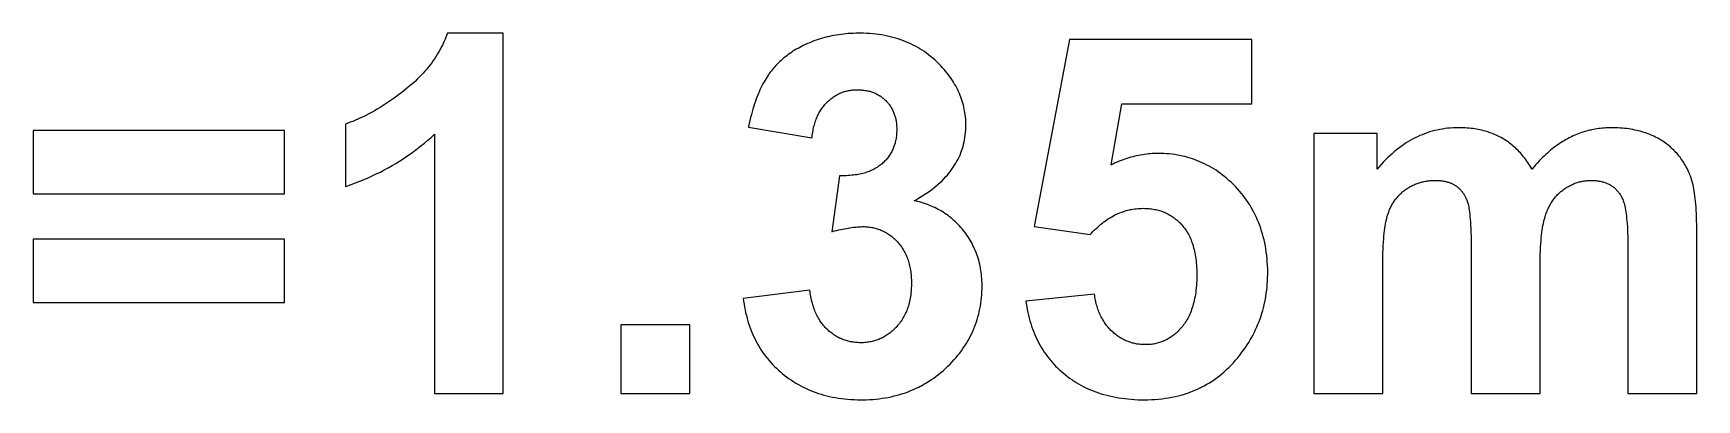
# Model space of a CAD drawing. Header units: millimetres. Extents: x 0 to 841, y 0 to 594.
# Drawn here: x 111 to 129.51, y 347.76 to 351.85 of the extents above; entities that cross this region are included whole.
import ezdxf

# ---------------------------------------------------------------- set-up
doc = ezdxf.new("R2010")
doc.units = ezdxf.units.MM
doc.header["$LTSCALE"] = 46.255
doc.layers.add('5_CURVES', color=7, linetype='CONTINUOUS')

msp = doc.modelspace()

# ---------------------------------------------------------------- linework, layer by layer
at = {"layer": '5_CURVES', "color": 7, "linetype": 'CONTINUOUS'}
for p, q in [((116.226, 351.846), (115.604, 351.846)), ((116.226, 347.83), (116.226, 351.846)), ((122.529, 351.776), (122.136, 349.694)), ((124.556, 351.776), (122.529, 351.776)), ((124.556, 351.058), (124.556, 351.776)), ((122.99, 350.379), (123.11, 351.058)), ((123.11, 351.058), (124.556, 351.058)), ((114.469, 350.834), (114.469, 350.138)), ((110.995, 350.761), (110.995, 350.057)), ((113.792, 350.761), (110.995, 350.761)), ((113.792, 350.057), (113.792, 350.761)), ((115.459, 350.72), (115.459, 347.83)), ((118.954, 350.801), (119.661, 350.681)), ((125.246, 350.728), (125.246, 347.83)), ((125.953, 350.728), (125.246, 350.728)), ((125.953, 350.332), (125.953, 350.728)), ((119.966, 350.258), (119.882, 349.634)), ((110.995, 350.057), (113.792, 350.057)), ((129.508, 347.83), (129.508, 349.716)), ((110.995, 349.552), (110.995, 348.845)), ((113.792, 349.552), (110.995, 349.552)), ((113.792, 348.845), (113.792, 349.552)), ((122.136, 349.694), (122.758, 349.604)), ((126.998, 349.475), (126.998, 347.83)), ((128.741, 349.501), (128.741, 347.83)), ((119.639, 348.982), (118.897, 348.891)), ((110.995, 348.845), (113.792, 348.845)), ((122.807, 348.938), (122.043, 348.859)), ((117.535, 348.597), (117.535, 347.83)), ((118.302, 348.597), (117.535, 348.597)), ((118.302, 347.83), (118.302, 348.597)), ((115.459, 347.83), (116.226, 347.83)), ((117.535, 347.83), (118.302, 347.83)), ((125.246, 347.83), (126.013, 347.83)), ((126.998, 347.83), (127.765, 347.83)), ((128.741, 347.83), (129.508, 347.83))]:
    msp.add_line(p, q, dxfattribs=at)
for points in [[(115.604, 351.846), (115.594, 351.82), (115.583, 351.793), (115.578, 351.78), (115.572, 351.767), (115.561, 351.741), (115.548, 351.715), (115.536, 351.69), (115.522, 351.665), (115.508, 351.64), (115.494, 351.615), (115.478, 351.59), (115.463, 351.566), (115.446, 351.542), (115.429, 351.518), (115.411, 351.494), (115.393, 351.471), (115.374, 351.447), (115.354, 351.424), (115.333, 351.401), (115.312, 351.378), (115.29, 351.355), (115.267, 351.333), (115.244, 351.31), (115.22, 351.288), (115.195, 351.266), (115.169, 351.244), (115.142, 351.223), (115.121, 351.205)], [(120.187, 351.846), (120.178, 351.846), (120.15, 351.846), (120.121, 351.845), (120.094, 351.844), (120.066, 351.842), (120.039, 351.84), (120.012, 351.837), (119.985, 351.834), (119.959, 351.83), (119.932, 351.826), (119.906, 351.821), (119.881, 351.816), (119.855, 351.811), (119.843, 351.808), (119.83, 351.805), (119.805, 351.798), (119.78, 351.791), (119.756, 351.784), (119.731, 351.776), (119.707, 351.768), (119.683, 351.76), (119.66, 351.751), (119.636, 351.741), (119.613, 351.731), (119.59, 351.721)], [(121.093, 351.486), (121.071, 351.508), (121.05, 351.529), (121.028, 351.549), (121.005, 351.569), (120.982, 351.588), (120.959, 351.606), (120.936, 351.624), (120.912, 351.641), (120.888, 351.657), (120.863, 351.673), (120.85, 351.68), (120.838, 351.688), (120.812, 351.702), (120.786, 351.715), (120.76, 351.728), (120.733, 351.74), (120.706, 351.752), (120.679, 351.763), (120.65, 351.773), (120.622, 351.783), (120.593, 351.792), (120.563, 351.8), (120.533, 351.808), (120.502, 351.815), (120.471, 351.821), (120.439, 351.827), (120.407, 351.832), (120.373, 351.836), (120.34, 351.84), (120.305, 351.842), (120.27, 351.844), (120.235, 351.846), (120.198, 351.846), (120.187, 351.846)], [(119.59, 351.721), (119.586, 351.719), (119.565, 351.709), (119.545, 351.699), (119.525, 351.689), (119.506, 351.678), (119.487, 351.667), (119.468, 351.656), (119.45, 351.645), (119.432, 351.633), (119.415, 351.621), (119.398, 351.609), (119.381, 351.596), (119.365, 351.584), (119.349, 351.571), (119.333, 351.557), (119.318, 351.544), (119.303, 351.53), (119.289, 351.516), (119.275, 351.502), (119.261, 351.488), (119.248, 351.473), (119.235, 351.458), (119.222, 351.443), (119.21, 351.428), (119.198, 351.412), (119.186, 351.396), (119.181, 351.388), (119.175, 351.38)], [(119.175, 351.38), (119.163, 351.362), (119.151, 351.343), (119.139, 351.323), (119.128, 351.303), (119.116, 351.282), (119.105, 351.26), (119.094, 351.238), (119.083, 351.215), (119.073, 351.191), (119.062, 351.167), (119.052, 351.141), (119.042, 351.115), (119.032, 351.088), (119.023, 351.06), (119.013, 351.032), (119.004, 351.002), (118.995, 350.972), (118.987, 350.94), (118.978, 350.908), (118.97, 350.875), (118.963, 350.841), (118.955, 350.806), (118.954, 350.801)], [(121.374, 350.821), (121.374, 350.844), (121.373, 350.867), (121.372, 350.89), (121.37, 350.913), (121.367, 350.935), (121.364, 350.958), (121.36, 350.98), (121.356, 351.002), (121.351, 351.024), (121.346, 351.046), (121.34, 351.068), (121.334, 351.09), (121.327, 351.111), (121.319, 351.133), (121.311, 351.154), (121.302, 351.175), (121.293, 351.196), (121.283, 351.217), (121.272, 351.238), (121.261, 351.259), (121.249, 351.28), (121.237, 351.3), (121.224, 351.321), (121.21, 351.341), (121.196, 351.362), (121.181, 351.382), (121.165, 351.402), (121.149, 351.422), (121.132, 351.442), (121.115, 351.462), (121.097, 351.482), (121.093, 351.486)], [(115.121, 351.205), (115.097, 351.187), (115.061, 351.16), (115.026, 351.134), (114.991, 351.109), (114.957, 351.085), (114.923, 351.063), (114.889, 351.041), (114.856, 351.02), (114.824, 351), (114.792, 350.982), (114.76, 350.964), (114.729, 350.947), (114.698, 350.931), (114.668, 350.916), (114.638, 350.902), (114.609, 350.889), (114.58, 350.876), (114.552, 350.864), (114.523, 350.854), (114.496, 350.843), (114.469, 350.834)], [(119.831, 351.079), (119.836, 351.085), (119.845, 351.093), (119.855, 351.101), (119.864, 351.109), (119.873, 351.117), (119.883, 351.124), (119.892, 351.131), (119.902, 351.138), (119.911, 351.144), (119.921, 351.15), (119.931, 351.156), (119.941, 351.161), (119.951, 351.167), (119.961, 351.172), (119.972, 351.177), (119.982, 351.181), (119.993, 351.185), (120.003, 351.189), (120.014, 351.193), (120.025, 351.196), (120.036, 351.199), (120.047, 351.202), (120.058, 351.205), (120.069, 351.207), (120.081, 351.209), (120.093, 351.211), (120.104, 351.213), (120.116, 351.214), (120.128, 351.215), (120.141, 351.216), (120.153, 351.216), (120.166, 351.216)], [(120.166, 351.216), (120.175, 351.216), (120.188, 351.216), (120.2, 351.215), (120.213, 351.214), (120.225, 351.213), (120.237, 351.212), (120.248, 351.21), (120.26, 351.208), (120.271, 351.206), (120.282, 351.204), (120.293, 351.201), (120.304, 351.199), (120.314, 351.196), (120.325, 351.192), (120.335, 351.189), (120.345, 351.185), (120.354, 351.181), (120.364, 351.177), (120.374, 351.173), (120.383, 351.168), (120.392, 351.163), (120.401, 351.158), (120.41, 351.153), (120.414, 351.15), (120.419, 351.147), (120.427, 351.142), (120.436, 351.136), (120.444, 351.129), (120.452, 351.123), (120.46, 351.116), (120.468, 351.109), (120.476, 351.102), (120.484, 351.095)], [(119.661, 350.681), (119.662, 350.688), (119.664, 350.707), (119.667, 350.725), (119.67, 350.743), (119.673, 350.761), (119.676, 350.778), (119.68, 350.794), (119.684, 350.81), (119.688, 350.826), (119.693, 350.841), (119.697, 350.856), (119.702, 350.871), (119.707, 350.885), (119.713, 350.899), (119.718, 350.912), (119.724, 350.926), (119.73, 350.938), (119.737, 350.951), (119.743, 350.963), (119.75, 350.975), (119.757, 350.987), (119.764, 350.998), (119.772, 351.009), (119.78, 351.02), (119.788, 351.03), (119.796, 351.041), (119.804, 351.051), (119.813, 351.06), (119.822, 351.07), (119.831, 351.079)], [(120.484, 351.095), (120.491, 351.087), (120.498, 351.079), (120.505, 351.071), (120.512, 351.063), (120.518, 351.055), (120.524, 351.047), (120.53, 351.038), (120.536, 351.03), (120.542, 351.021), (120.544, 351.017), (120.547, 351.012), (120.552, 351.003), (120.557, 350.994), (120.562, 350.985), (120.566, 350.975), (120.57, 350.965), (120.574, 350.956), (120.578, 350.946), (120.581, 350.935), (120.584, 350.925), (120.587, 350.914), (120.59, 350.904), (120.593, 350.893), (120.595, 350.881), (120.597, 350.87), (120.599, 350.858), (120.601, 350.846), (120.602, 350.834), (120.603, 350.822), (120.604, 350.81), (120.605, 350.797), (120.605, 350.784), (120.605, 350.774)], [(114.469, 350.138), (114.483, 350.143), (114.533, 350.16), (114.581, 350.178), (114.629, 350.197), (114.676, 350.216), (114.722, 350.236), (114.768, 350.256), (114.813, 350.278), (114.858, 350.3), (114.902, 350.323), (114.945, 350.346), (114.988, 350.371), (115.03, 350.396), (115.072, 350.421), (115.113, 350.448), (115.154, 350.475), (115.194, 350.503), (115.213, 350.517), (115.233, 350.532), (115.272, 350.561), (115.31, 350.591), (115.348, 350.622), (115.386, 350.654), (115.423, 350.686), (115.459, 350.72)], [(120.605, 350.774), (120.605, 350.772), (120.605, 350.757), (120.604, 350.742), (120.603, 350.728), (120.602, 350.714), (120.601, 350.7), (120.599, 350.686), (120.597, 350.673), (120.594, 350.66), (120.592, 350.647), (120.589, 350.634), (120.586, 350.621), (120.582, 350.609), (120.578, 350.597), (120.574, 350.585), (120.57, 350.573), (120.565, 350.562), (120.56, 350.551), (120.555, 350.539), (120.549, 350.528), (120.543, 350.518), (120.537, 350.507), (120.534, 350.502), (120.531, 350.497), (120.524, 350.486), (120.517, 350.476), (120.51, 350.466), (120.503, 350.456), (120.495, 350.447), (120.487, 350.437), (120.478, 350.428), (120.469, 350.419), (120.46, 350.41), (120.451, 350.401), (120.441, 350.392)], [(120.799, 349.98), (120.813, 349.988), (120.846, 350.007), (120.877, 350.026), (120.908, 350.045), (120.937, 350.064), (120.964, 350.083), (120.991, 350.103), (121.017, 350.122), (121.041, 350.142), (121.065, 350.163), (121.088, 350.183), (121.109, 350.203), (121.13, 350.224), (121.149, 350.245), (121.168, 350.266), (121.186, 350.288), (121.203, 350.309), (121.219, 350.331), (121.234, 350.353), (121.249, 350.375), (121.262, 350.397), (121.275, 350.42), (121.287, 350.443), (121.298, 350.466), (121.309, 350.489), (121.318, 350.513), (121.327, 350.537), (121.335, 350.561), (121.343, 350.585), (121.349, 350.61), (121.355, 350.635), (121.36, 350.66), (121.364, 350.686), (121.368, 350.712), (121.371, 350.739), (121.373, 350.766), (121.374, 350.793), (121.374, 350.821)], [(126.856, 350.793), (126.825, 350.793), (126.795, 350.792), (126.765, 350.79), (126.735, 350.787), (126.706, 350.783), (126.677, 350.779), (126.648, 350.774), (126.619, 350.768), (126.591, 350.761), (126.563, 350.754), (126.535, 350.746), (126.507, 350.737), (126.48, 350.727), (126.453, 350.716), (126.426, 350.705), (126.399, 350.693), (126.373, 350.68), (126.346, 350.666), (126.32, 350.652), (126.294, 350.636), (126.268, 350.62), (126.243, 350.603), (126.217, 350.585), (126.192, 350.566), (126.167, 350.546), (126.142, 350.526), (126.117, 350.504), (126.092, 350.482), (126.068, 350.458), (126.044, 350.434), (126.019, 350.408), (125.995, 350.382), (125.971, 350.354), (125.953, 350.332)], [(127.339, 350.679), (127.323, 350.687), (127.307, 350.696), (127.291, 350.703), (127.275, 350.711), (127.258, 350.718), (127.241, 350.725), (127.224, 350.732), (127.206, 350.738), (127.189, 350.744), (127.171, 350.75), (127.152, 350.755), (127.134, 350.76), (127.115, 350.765), (127.096, 350.769), (127.077, 350.773), (127.057, 350.777), (127.037, 350.78), (127.016, 350.783), (126.996, 350.786), (126.975, 350.788), (126.953, 350.79), (126.932, 350.791), (126.91, 350.792), (126.887, 350.793), (126.864, 350.793), (126.856, 350.793)], [(127.675, 350.332), (127.673, 350.335), (127.662, 350.353), (127.651, 350.371), (127.64, 350.389), (127.629, 350.406), (127.617, 350.422), (127.606, 350.438), (127.594, 350.454), (127.582, 350.469), (127.57, 350.484), (127.558, 350.499), (127.545, 350.513), (127.533, 350.526), (127.52, 350.54), (127.507, 350.552), (127.494, 350.565), (127.481, 350.577), (127.467, 350.589), (127.454, 350.6), (127.44, 350.611), (127.426, 350.622), (127.412, 350.632), (127.398, 350.642), (127.383, 350.652), (127.369, 350.661), (127.354, 350.67), (127.339, 350.679)], [(128.087, 350.679), (128.068, 350.669), (128.049, 350.658), (128.031, 350.647), (128.012, 350.636), (127.993, 350.624), (127.975, 350.612), (127.956, 350.599), (127.938, 350.586), (127.919, 350.572), (127.901, 350.557), (127.882, 350.542), (127.864, 350.527), (127.846, 350.511), (127.828, 350.495), (127.809, 350.478), (127.791, 350.46), (127.773, 350.442), (127.755, 350.423), (127.737, 350.404), (127.719, 350.385), (127.702, 350.364), (127.684, 350.344), (127.675, 350.332)], [(128.559, 350.793), (128.538, 350.793), (128.517, 350.793), (128.497, 350.792), (128.477, 350.79), (128.457, 350.788), (128.437, 350.786), (128.417, 350.784), (128.397, 350.781), (128.378, 350.778), (128.359, 350.774), (128.339, 350.77), (128.33, 350.768), (128.32, 350.766), (128.301, 350.761), (128.282, 350.756), (128.264, 350.751), (128.245, 350.745), (128.226, 350.739), (128.208, 350.732), (128.189, 350.725), (128.171, 350.718), (128.152, 350.71), (128.134, 350.702), (128.116, 350.693), (128.097, 350.684), (128.087, 350.679)], [(129.099, 350.662), (129.082, 350.672), (129.066, 350.681), (129.049, 350.69), (129.031, 350.698), (129.013, 350.706), (128.995, 350.714), (128.977, 350.722), (128.958, 350.729), (128.94, 350.735), (128.92, 350.742), (128.9, 350.748), (128.88, 350.754), (128.86, 350.759), (128.839, 350.764), (128.818, 350.768), (128.797, 350.773), (128.775, 350.776), (128.752, 350.78), (128.729, 350.783), (128.706, 350.786), (128.682, 350.788), (128.658, 350.79), (128.634, 350.791), (128.609, 350.792), (128.583, 350.793), (128.559, 350.793)], [(129.427, 350.282), (129.425, 350.288), (129.417, 350.306), (129.408, 350.323), (129.4, 350.34), (129.391, 350.357), (129.382, 350.373), (129.373, 350.389), (129.363, 350.405), (129.353, 350.42), (129.343, 350.435), (129.333, 350.45), (129.322, 350.464), (129.311, 350.478), (129.3, 350.492), (129.289, 350.505), (129.277, 350.518), (129.265, 350.531), (129.253, 350.543), (129.24, 350.556), (129.228, 350.567), (129.215, 350.579), (129.201, 350.59), (129.188, 350.601), (129.174, 350.612), (129.159, 350.623), (129.145, 350.633), (129.13, 350.643), (129.114, 350.653), (129.099, 350.662)], [(123.514, 350.507), (123.492, 350.507), (123.47, 350.506), (123.448, 350.505), (123.426, 350.503), (123.405, 350.501), (123.383, 350.499), (123.361, 350.496), (123.34, 350.493), (123.318, 350.489), (123.296, 350.485), (123.275, 350.481), (123.253, 350.476), (123.232, 350.47), (123.21, 350.465), (123.189, 350.458), (123.167, 350.451), (123.145, 350.444), (123.124, 350.437), (123.102, 350.428), (123.081, 350.42), (123.059, 350.411), (123.037, 350.401), (123.016, 350.391), (122.994, 350.381), (122.99, 350.379)], [(124.377, 350.134), (124.371, 350.141), (124.348, 350.164), (124.325, 350.186), (124.302, 350.207), (124.279, 350.228), (124.255, 350.247), (124.231, 350.266), (124.207, 350.285), (124.183, 350.302), (124.158, 350.319), (124.133, 350.335), (124.108, 350.35), (124.083, 350.364), (124.057, 350.378), (124.031, 350.391), (124.005, 350.404), (123.979, 350.415), (123.952, 350.426), (123.925, 350.436), (123.898, 350.446), (123.87, 350.455), (123.843, 350.463), (123.814, 350.471), (123.786, 350.477), (123.757, 350.483), (123.728, 350.489), (123.698, 350.494), (123.669, 350.498), (123.638, 350.501), (123.608, 350.503), (123.577, 350.505), (123.545, 350.506), (123.514, 350.507)], [(120.441, 350.392), (120.431, 350.384), (120.421, 350.375), (120.41, 350.367), (120.399, 350.36), (120.388, 350.352), (120.376, 350.345), (120.364, 350.338), (120.352, 350.331), (120.34, 350.325), (120.327, 350.319), (120.314, 350.313), (120.3, 350.307), (120.286, 350.302), (120.272, 350.297), (120.257, 350.292), (120.242, 350.288), (120.226, 350.284), (120.21, 350.28), (120.193, 350.276), (120.176, 350.273), (120.159, 350.27), (120.141, 350.267), (120.123, 350.265), (120.104, 350.263), (120.084, 350.261), (120.064, 350.26), (120.044, 350.259), (120.023, 350.258), (120.001, 350.258), (119.979, 350.258), (119.966, 350.258)], [(129.508, 349.716), (129.507, 349.758), (129.506, 349.798), (129.505, 349.837), (129.503, 349.874), (129.501, 349.909), (129.498, 349.942), (129.495, 349.974), (129.492, 350.005), (129.488, 350.033), (129.485, 350.061), (129.48, 350.087), (129.476, 350.112), (129.471, 350.135), (129.467, 350.157), (129.462, 350.178), (129.456, 350.198), (129.451, 350.217), (129.445, 350.235), (129.439, 350.252), (129.433, 350.267), (129.427, 350.282)], [(124.733, 349.173), (124.733, 349.182), (124.733, 349.221), (124.731, 349.26), (124.729, 349.298), (124.726, 349.335), (124.722, 349.371), (124.718, 349.407), (124.713, 349.443), (124.707, 349.477), (124.7, 349.511), (124.693, 349.545), (124.684, 349.578), (124.676, 349.61), (124.666, 349.642), (124.656, 349.673), (124.645, 349.704), (124.634, 349.734), (124.621, 349.764), (124.608, 349.794), (124.595, 349.822), (124.58, 349.851), (124.566, 349.879), (124.55, 349.906), (124.533, 349.933), (124.516, 349.96), (124.499, 349.986), (124.48, 350.012), (124.461, 350.037), (124.441, 350.062), (124.421, 350.087), (124.399, 350.111), (124.377, 350.134)], [(126.073, 349.836), (126.076, 349.844), (126.08, 349.856), (126.085, 349.869), (126.09, 349.881), (126.095, 349.893), (126.101, 349.904), (126.106, 349.915), (126.112, 349.926), (126.118, 349.937), (126.124, 349.948), (126.13, 349.958), (126.137, 349.968), (126.143, 349.978), (126.15, 349.988), (126.157, 349.997), (126.161, 350.002), (126.165, 350.006), (126.172, 350.016), (126.18, 350.024), (126.187, 350.033), (126.195, 350.042), (126.204, 350.05), (126.212, 350.058), (126.221, 350.066), (126.23, 350.074), (126.239, 350.082), (126.248, 350.089), (126.258, 350.097), (126.268, 350.104), (126.278, 350.111)], [(126.278, 350.111), (126.288, 350.118), (126.298, 350.124), (126.309, 350.131), (126.319, 350.137), (126.33, 350.142), (126.34, 350.148), (126.351, 350.153), (126.362, 350.158), (126.373, 350.163), (126.384, 350.167), (126.395, 350.172), (126.407, 350.176), (126.418, 350.18), (126.424, 350.181), (126.429, 350.183), (126.441, 350.186), (126.453, 350.189), (126.464, 350.192), (126.476, 350.195), (126.488, 350.197), (126.501, 350.199), (126.513, 350.201), (126.525, 350.203), (126.538, 350.204), (126.551, 350.205), (126.563, 350.206), (126.576, 350.206), (126.589, 350.207), (126.597, 350.207)], [(126.597, 350.207), (126.602, 350.207), (126.613, 350.206), (126.624, 350.206), (126.635, 350.206), (126.645, 350.205), (126.655, 350.204), (126.665, 350.203), (126.675, 350.202), (126.684, 350.2), (126.693, 350.199), (126.702, 350.197), (126.711, 350.195), (126.72, 350.193), (126.728, 350.191), (126.736, 350.188), (126.745, 350.186), (126.752, 350.183), (126.76, 350.181), (126.768, 350.178), (126.775, 350.175), (126.782, 350.172), (126.789, 350.168), (126.796, 350.165), (126.803, 350.161), (126.809, 350.158), (126.816, 350.154), (126.822, 350.15), (126.825, 350.148), (126.828, 350.146)], [(126.828, 350.146), (126.834, 350.141), (126.84, 350.137), (126.846, 350.133), (126.851, 350.128), (126.857, 350.123), (126.862, 350.118), (126.868, 350.113), (126.87, 350.111), (126.873, 350.108), (126.878, 350.102), (126.883, 350.097), (126.888, 350.091), (126.893, 350.085), (126.897, 350.079), (126.902, 350.073), (126.906, 350.067), (126.911, 350.061), (126.915, 350.054), (126.919, 350.047), (126.923, 350.04), (126.927, 350.033), (126.931, 350.026), (126.935, 350.018), (126.939, 350.01), (126.942, 350.003), (126.946, 349.994), (126.949, 349.986), (126.952, 349.978), (126.955, 349.969), (126.957, 349.964)], [(127.826, 349.82), (127.828, 349.826), (127.833, 349.84), (127.838, 349.853), (127.844, 349.867), (127.849, 349.88), (127.855, 349.892), (127.861, 349.904), (127.867, 349.916), (127.873, 349.928), (127.879, 349.94), (127.886, 349.951), (127.892, 349.962), (127.899, 349.972), (127.906, 349.983), (127.914, 349.993), (127.921, 350.003), (127.928, 350.012), (127.936, 350.022), (127.944, 350.031), (127.952, 350.04), (127.96, 350.048), (127.968, 350.057), (127.977, 350.065), (127.986, 350.073), (127.994, 350.081), (128.003, 350.088), (128.013, 350.095), (128.022, 350.102), (128.032, 350.109)], [(128.032, 350.109), (128.04, 350.115), (128.05, 350.122), (128.061, 350.128), (128.071, 350.134), (128.082, 350.14), (128.092, 350.146), (128.103, 350.151), (128.113, 350.157), (128.124, 350.162), (128.134, 350.166), (128.145, 350.171), (128.156, 350.175), (128.166, 350.179), (128.177, 350.182), (128.188, 350.186), (128.199, 350.189), (128.21, 350.192), (128.221, 350.194), (128.226, 350.195), (128.232, 350.197), (128.243, 350.199), (128.254, 350.2), (128.266, 350.202), (128.277, 350.203), (128.288, 350.205), (128.3, 350.206), (128.311, 350.206), (128.323, 350.207), (128.335, 350.207)], [(128.335, 350.207), (128.338, 350.207), (128.351, 350.206), (128.364, 350.206), (128.376, 350.205), (128.388, 350.204), (128.4, 350.203), (128.411, 350.201), (128.423, 350.199), (128.434, 350.197), (128.444, 350.195), (128.455, 350.192), (128.465, 350.19), (128.475, 350.187), (128.485, 350.183), (128.495, 350.18), (128.504, 350.176), (128.513, 350.172), (128.522, 350.168), (128.531, 350.164), (128.54, 350.159), (128.548, 350.154), (128.556, 350.149), (128.565, 350.143), (128.573, 350.138), (128.58, 350.132), (128.588, 350.126), (128.595, 350.12), (128.603, 350.113), (128.61, 350.106), (128.617, 350.099), (128.623, 350.092), (128.63, 350.084), (128.637, 350.076), (128.643, 350.068), (128.649, 350.06), (128.655, 350.051), (128.661, 350.042)], [(121.346, 349.649), (121.332, 349.667), (121.318, 349.683), (121.303, 349.7), (121.288, 349.715), (121.273, 349.731), (121.258, 349.746), (121.242, 349.76), (121.226, 349.775), (121.209, 349.788), (121.193, 349.802), (121.176, 349.814), (121.158, 349.827), (121.141, 349.839), (121.123, 349.851), (121.105, 349.862), (121.086, 349.873), (121.067, 349.883), (121.048, 349.893), (121.028, 349.903), (121.008, 349.912), (120.988, 349.921), (120.967, 349.93), (120.946, 349.938), (120.925, 349.945), (120.903, 349.952), (120.881, 349.959), (120.858, 349.966), (120.835, 349.972), (120.812, 349.977), (120.799, 349.98)], [(122.758, 349.604), (122.771, 349.618), (122.789, 349.637), (122.806, 349.654), (122.823, 349.671), (122.841, 349.687), (122.858, 349.702), (122.875, 349.717), (122.893, 349.731), (122.91, 349.744), (122.928, 349.757), (122.945, 349.769), (122.963, 349.781), (122.98, 349.791), (122.998, 349.802), (123.016, 349.812), (123.033, 349.821), (123.051, 349.829), (123.069, 349.837), (123.087, 349.845), (123.105, 349.852), (123.123, 349.858), (123.141, 349.864), (123.16, 349.87), (123.178, 349.875), (123.196, 349.879), (123.206, 349.881), (123.215, 349.883), (123.234, 349.886), (123.253, 349.889), (123.272, 349.891), (123.291, 349.893), (123.311, 349.895), (123.33, 349.895), (123.35, 349.896)], [(123.35, 349.896), (123.35, 349.896), (123.366, 349.895), (123.382, 349.895), (123.398, 349.894), (123.414, 349.893), (123.429, 349.891), (123.444, 349.889), (123.459, 349.887), (123.474, 349.884), (123.488, 349.881), (123.503, 349.878), (123.517, 349.874), (123.53, 349.87), (123.544, 349.866), (123.557, 349.861), (123.571, 349.856), (123.584, 349.851), (123.597, 349.845), (123.609, 349.839), (123.622, 349.833), (123.634, 349.827), (123.646, 349.82), (123.658, 349.812), (123.67, 349.805), (123.681, 349.797), (123.693, 349.789), (123.704, 349.78), (123.715, 349.771), (123.726, 349.762), (123.737, 349.752), (123.747, 349.742), (123.758, 349.732), (123.768, 349.721), (123.778, 349.71)], [(126.957, 349.964), (126.96, 349.953), (126.963, 349.942), (126.967, 349.928), (126.97, 349.913), (126.973, 349.895), (126.976, 349.876), (126.979, 349.855), (126.982, 349.831), (126.984, 349.804), (126.987, 349.775), (126.989, 349.742), (126.991, 349.707), (126.993, 349.668), (126.995, 349.626), (126.996, 349.58), (126.997, 349.53), (126.998, 349.475)], [(128.661, 350.042), (128.666, 350.034), (128.671, 350.025), (128.676, 350.015), (128.68, 350.004), (128.685, 349.993), (128.69, 349.98), (128.694, 349.966), (128.699, 349.951), (128.703, 349.935), (128.707, 349.918), (128.711, 349.899), (128.715, 349.879), (128.719, 349.857), (128.722, 349.834), (128.725, 349.809), (128.728, 349.782), (128.731, 349.754), (128.734, 349.724), (128.736, 349.692), (128.738, 349.658), (128.739, 349.622), (128.74, 349.584), (128.741, 349.543), (128.741, 349.501)], [(123.778, 349.71), (123.788, 349.698), (123.798, 349.686), (123.808, 349.674), (123.817, 349.661), (123.826, 349.648), (123.834, 349.634), (123.843, 349.62), (123.851, 349.606), (123.858, 349.591), (123.866, 349.576), (123.873, 349.56), (123.88, 349.544), (123.886, 349.527), (123.893, 349.51), (123.899, 349.493), (123.904, 349.475), (123.909, 349.456), (123.914, 349.437), (123.919, 349.417), (123.923, 349.397), (123.927, 349.376), (123.931, 349.355), (123.934, 349.333), (123.937, 349.311), (123.939, 349.288), (123.941, 349.264), (123.942, 349.239), (123.944, 349.214), (123.944, 349.189), (123.945, 349.162), (123.945, 349.159)], [(126.013, 347.83), (126.013, 349.254), (126.013, 349.305), (126.014, 349.353), (126.015, 349.398), (126.017, 349.441), (126.019, 349.481), (126.021, 349.518), (126.024, 349.554), (126.027, 349.587), (126.03, 349.618), (126.033, 349.647), (126.037, 349.674), (126.041, 349.7), (126.045, 349.723), (126.049, 349.746), (126.054, 349.766), (126.058, 349.786), (126.063, 349.804), (126.068, 349.82), (126.073, 349.836)], [(127.765, 347.83), (127.765, 349.239), (127.765, 349.289), (127.766, 349.336), (127.767, 349.38), (127.769, 349.422), (127.771, 349.461), (127.773, 349.498), (127.776, 349.533), (127.778, 349.566), (127.782, 349.597), (127.785, 349.626), (127.789, 349.654), (127.793, 349.679), (127.797, 349.704), (127.802, 349.726), (127.806, 349.747), (127.811, 349.767), (127.816, 349.786), (127.821, 349.803), (127.826, 349.82)], [(119.882, 349.634), (119.891, 349.636), (119.914, 349.643), (119.938, 349.648), (119.96, 349.654), (119.982, 349.659), (120.004, 349.664), (120.025, 349.668), (120.045, 349.672), (120.064, 349.675), (120.084, 349.678), (120.102, 349.681), (120.12, 349.684), (120.138, 349.686), (120.155, 349.687), (120.172, 349.689), (120.188, 349.69), (120.204, 349.69), (120.219, 349.691), (120.234, 349.691)], [(120.234, 349.691), (120.247, 349.691), (120.261, 349.69), (120.274, 349.689), (120.287, 349.688), (120.301, 349.687), (120.313, 349.685), (120.326, 349.683), (120.339, 349.681), (120.351, 349.678), (120.364, 349.675), (120.376, 349.672), (120.388, 349.668), (120.4, 349.664), (120.412, 349.66), (120.418, 349.658), (120.423, 349.655), (120.435, 349.65), (120.447, 349.645), (120.458, 349.64), (120.469, 349.634), (120.48, 349.628), (120.491, 349.621), (120.502, 349.614), (120.513, 349.607), (120.524, 349.6), (120.534, 349.592), (120.545, 349.584), (120.555, 349.576), (120.566, 349.567), (120.576, 349.558), (120.586, 349.549), (120.596, 349.539), (120.606, 349.529), (120.612, 349.521)], [(121.554, 349.031), (121.554, 349.039), (121.554, 349.064), (121.553, 349.088), (121.552, 349.113), (121.55, 349.137), (121.547, 349.16), (121.544, 349.184), (121.541, 349.207), (121.537, 349.23), (121.533, 349.252), (121.528, 349.274), (121.522, 349.296), (121.517, 349.318), (121.51, 349.339), (121.504, 349.361), (121.496, 349.381), (121.489, 349.402), (121.481, 349.423), (121.472, 349.443), (121.463, 349.463), (121.453, 349.482), (121.443, 349.502), (121.433, 349.521), (121.422, 349.54), (121.411, 349.559), (121.399, 349.577), (121.386, 349.596), (121.374, 349.614), (121.36, 349.632), (121.346, 349.649)], [(120.612, 349.521), (120.622, 349.51), (120.632, 349.499), (120.641, 349.488), (120.645, 349.482), (120.649, 349.476), (120.658, 349.465), (120.666, 349.452), (120.674, 349.44), (120.681, 349.428), (120.689, 349.415), (120.695, 349.402), (120.702, 349.389), (120.708, 349.375), (120.714, 349.361), (120.72, 349.347), (120.726, 349.333), (120.731, 349.318), (120.736, 349.303), (120.74, 349.288), (120.744, 349.272), (120.748, 349.256), (120.752, 349.24), (120.755, 349.224), (120.758, 349.207), (120.76, 349.189), (120.763, 349.172), (120.765, 349.154), (120.766, 349.135), (120.767, 349.116), (120.768, 349.097), (120.769, 349.078), (120.769, 349.063)], [(123.945, 349.159), (123.945, 349.145), (123.944, 349.116), (123.943, 349.088), (123.942, 349.06), (123.94, 349.034), (123.938, 349.008), (123.935, 348.983), (123.932, 348.959), (123.928, 348.935), (123.925, 348.912), (123.92, 348.89), (123.916, 348.868), (123.911, 348.847), (123.905, 348.826), (123.9, 348.806), (123.894, 348.787), (123.887, 348.768), (123.881, 348.75), (123.874, 348.732), (123.866, 348.715), (123.859, 348.698), (123.851, 348.682), (123.843, 348.667), (123.834, 348.652), (123.826, 348.637), (123.816, 348.623), (123.807, 348.609), (123.798, 348.596), (123.788, 348.583), (123.777, 348.57)], [(124.447, 348.291), (124.467, 348.318), (124.486, 348.346), (124.504, 348.373), (124.522, 348.401), (124.539, 348.43), (124.555, 348.458), (124.57, 348.487), (124.585, 348.516), (124.599, 348.545), (124.612, 348.574), (124.625, 348.604), (124.631, 348.619), (124.637, 348.634), (124.648, 348.664), (124.659, 348.695), (124.668, 348.726), (124.678, 348.757), (124.686, 348.788), (124.694, 348.82), (124.701, 348.852), (124.707, 348.884), (124.713, 348.917), (124.718, 348.949), (124.722, 348.983), (124.726, 349.016), (124.729, 349.05), (124.731, 349.085), (124.732, 349.12), (124.733, 349.155), (124.733, 349.173)], [(119.829, 348.547), (119.819, 348.557), (119.81, 348.567), (119.8, 348.577), (119.791, 348.588), (119.782, 348.599), (119.773, 348.611), (119.764, 348.622), (119.756, 348.634), (119.748, 348.647), (119.74, 348.659), (119.733, 348.672), (119.725, 348.686), (119.718, 348.699), (119.711, 348.713), (119.705, 348.728), (119.698, 348.742), (119.692, 348.758), (119.686, 348.773), (119.681, 348.789), (119.675, 348.805), (119.67, 348.822), (119.666, 348.839), (119.661, 348.856), (119.657, 348.874), (119.653, 348.893), (119.649, 348.911), (119.646, 348.931), (119.643, 348.95), (119.64, 348.97), (119.639, 348.982)], [(120.769, 349.063), (120.769, 349.05), (120.768, 349.029), (120.767, 349.008), (120.766, 348.988), (120.764, 348.969), (120.762, 348.949), (120.76, 348.93), (120.757, 348.912), (120.754, 348.894), (120.751, 348.876), (120.747, 348.859), (120.743, 348.842), (120.739, 348.825), (120.734, 348.809), (120.729, 348.793), (120.724, 348.777), (120.718, 348.762), (120.712, 348.747), (120.706, 348.733), (120.699, 348.718), (120.692, 348.704), (120.685, 348.69), (120.677, 348.677), (120.669, 348.663), (120.661, 348.65), (120.653, 348.638), (120.648, 348.631), (120.644, 348.625), (120.635, 348.613), (120.625, 348.601), (120.615, 348.589), (120.605, 348.578)], [(121.17, 348.132), (121.175, 348.137), (121.199, 348.16), (121.222, 348.184), (121.244, 348.209), (121.265, 348.233), (121.286, 348.258), (121.306, 348.282), (121.324, 348.308), (121.342, 348.333), (121.36, 348.358), (121.376, 348.384), (121.392, 348.41), (121.407, 348.437), (121.421, 348.463), (121.435, 348.49), (121.448, 348.517), (121.46, 348.545), (121.465, 348.559), (121.471, 348.573), (121.482, 348.601), (121.492, 348.629), (121.501, 348.658), (121.509, 348.687), (121.517, 348.716), (121.524, 348.746), (121.53, 348.776), (121.536, 348.806), (121.541, 348.837), (121.545, 348.868), (121.548, 348.9), (121.551, 348.932), (121.553, 348.964), (121.554, 348.997), (121.554, 349.031)], [(118.897, 348.891), (118.9, 348.862), (118.905, 348.828), (118.911, 348.795), (118.917, 348.763), (118.923, 348.731), (118.931, 348.7), (118.939, 348.669), (118.947, 348.639), (118.956, 348.61), (118.966, 348.581), (118.976, 348.552), (118.987, 348.524), (118.999, 348.496), (119.011, 348.469), (119.024, 348.443), (119.037, 348.417), (119.051, 348.391), (119.065, 348.366), (119.08, 348.341), (119.096, 348.316), (119.112, 348.292), (119.129, 348.268), (119.147, 348.245), (119.165, 348.222), (119.184, 348.2), (119.204, 348.178), (119.224, 348.156), (119.244, 348.134), (119.266, 348.113), (119.288, 348.093), (119.311, 348.072)], [(122.043, 348.859), (122.046, 348.834), (122.052, 348.8), (122.057, 348.768), (122.064, 348.735), (122.071, 348.704), (122.079, 348.673), (122.087, 348.642), (122.096, 348.612), (122.105, 348.583), (122.115, 348.554), (122.126, 348.526), (122.137, 348.498), (122.149, 348.471), (122.161, 348.444), (122.174, 348.418), (122.187, 348.392), (122.201, 348.367), (122.216, 348.342), (122.231, 348.318), (122.247, 348.294), (122.263, 348.27), (122.271, 348.259), (122.28, 348.247), (122.297, 348.225), (122.316, 348.202), (122.334, 348.181), (122.353, 348.159), (122.373, 348.138), (122.394, 348.117), (122.415, 348.097), (122.437, 348.077), (122.459, 348.058)], [(123, 348.525), (122.989, 348.535), (122.979, 348.546), (122.969, 348.556), (122.96, 348.567), (122.955, 348.572), (122.95, 348.578), (122.941, 348.589), (122.933, 348.6), (122.924, 348.612), (122.916, 348.624), (122.908, 348.636), (122.901, 348.648), (122.893, 348.661), (122.886, 348.674), (122.879, 348.687), (122.873, 348.701), (122.866, 348.714), (122.86, 348.728), (122.854, 348.743), (122.849, 348.757), (122.844, 348.773), (122.839, 348.788), (122.834, 348.804), (122.829, 348.82), (122.825, 348.836), (122.821, 348.853), (122.818, 348.87), (122.814, 348.888), (122.811, 348.906), (122.809, 348.925), (122.807, 348.938)], [(120.207, 348.398), (120.201, 348.398), (120.187, 348.398), (120.173, 348.399), (120.159, 348.399), (120.145, 348.401), (120.131, 348.402), (120.118, 348.404), (120.105, 348.406), (120.092, 348.409), (120.079, 348.411), (120.066, 348.414), (120.053, 348.418), (120.041, 348.421), (120.029, 348.425), (120.017, 348.429), (120.005, 348.434), (119.993, 348.438), (119.981, 348.443), (119.975, 348.446), (119.969, 348.449), (119.958, 348.455), (119.947, 348.46), (119.936, 348.467), (119.924, 348.473), (119.913, 348.48), (119.903, 348.487), (119.892, 348.495), (119.881, 348.503), (119.871, 348.511), (119.86, 348.519), (119.85, 348.528), (119.84, 348.537), (119.829, 348.547)], [(120.605, 348.578), (120.597, 348.569), (120.586, 348.558), (120.575, 348.547), (120.565, 348.537), (120.554, 348.527), (120.543, 348.518), (120.532, 348.509), (120.521, 348.501), (120.51, 348.492), (120.499, 348.485), (120.488, 348.477), (120.476, 348.47), (120.465, 348.463), (120.453, 348.457), (120.442, 348.451), (120.43, 348.445), (120.418, 348.44), (120.406, 348.435), (120.394, 348.43), (120.381, 348.426), (120.369, 348.422), (120.356, 348.418), (120.344, 348.414), (120.331, 348.411), (120.318, 348.408), (120.305, 348.406), (120.291, 348.404), (120.278, 348.402), (120.264, 348.4), (120.25, 348.399), (120.236, 348.398), (120.221, 348.398), (120.207, 348.398)], [(123.372, 348.376), (123.358, 348.376), (123.344, 348.376), (123.33, 348.377), (123.317, 348.378), (123.304, 348.38), (123.291, 348.381), (123.278, 348.383), (123.265, 348.386), (123.253, 348.388), (123.24, 348.391), (123.228, 348.394), (123.216, 348.398), (123.204, 348.402), (123.192, 348.406), (123.186, 348.408), (123.18, 348.41), (123.168, 348.415), (123.156, 348.42), (123.145, 348.425), (123.133, 348.431), (123.122, 348.437), (123.11, 348.443), (123.099, 348.45), (123.088, 348.457), (123.077, 348.464), (123.066, 348.471), (123.055, 348.479), (123.044, 348.488), (123.033, 348.496), (123.022, 348.505), (123.012, 348.515), (123.001, 348.524), (123, 348.525)], [(123.777, 348.57), (123.767, 348.558), (123.757, 348.547), (123.746, 348.536), (123.736, 348.525), (123.725, 348.515), (123.715, 348.505), (123.704, 348.496), (123.693, 348.487), (123.682, 348.478), (123.671, 348.47), (123.659, 348.462), (123.648, 348.455), (123.637, 348.448), (123.625, 348.441), (123.614, 348.434), (123.602, 348.428), (123.596, 348.425), (123.59, 348.423), (123.578, 348.417), (123.566, 348.412), (123.553, 348.407), (123.541, 348.403), (123.528, 348.399), (123.516, 348.395), (123.503, 348.392), (123.49, 348.388), (123.477, 348.386), (123.463, 348.383), (123.45, 348.381), (123.436, 348.379), (123.422, 348.378), (123.408, 348.377), (123.394, 348.376), (123.38, 348.376), (123.372, 348.376)], [(123.363, 347.762), (123.398, 347.762), (123.439, 347.764), (123.479, 347.766), (123.518, 347.769), (123.557, 347.773), (123.594, 347.778), (123.631, 347.783), (123.668, 347.79), (123.703, 347.797), (123.738, 347.806), (123.772, 347.815), (123.806, 347.825), (123.839, 347.836), (123.872, 347.847), (123.904, 347.86), (123.935, 347.873), (123.966, 347.887), (123.997, 347.902), (124.027, 347.918), (124.056, 347.934), (124.085, 347.952), (124.114, 347.97), (124.142, 347.989), (124.17, 348.009), (124.197, 348.03), (124.224, 348.052), (124.25, 348.074), (124.276, 348.098), (124.302, 348.122), (124.327, 348.148), (124.352, 348.174), (124.376, 348.202), (124.4, 348.231), (124.424, 348.26), (124.447, 348.291)], [(119.311, 348.072), (119.335, 348.052), (119.358, 348.033), (119.383, 348.015), (119.407, 347.997), (119.432, 347.979), (119.458, 347.963), (119.483, 347.947), (119.496, 347.939), (119.51, 347.932), (119.536, 347.917), (119.563, 347.903), (119.59, 347.89), (119.618, 347.877), (119.646, 347.865), (119.675, 347.854), (119.704, 347.843), (119.734, 347.833), (119.764, 347.824), (119.794, 347.815), (119.825, 347.807), (119.857, 347.799), (119.889, 347.792), (119.922, 347.786), (119.955, 347.781), (119.989, 347.776), (120.023, 347.772), (120.058, 347.768), (120.094, 347.766), (120.13, 347.764), (120.167, 347.762), (120.204, 347.762), (120.212, 347.762)], [(120.212, 347.762), (120.226, 347.762), (120.264, 347.763), (120.301, 347.764), (120.337, 347.766), (120.373, 347.77), (120.408, 347.773), (120.443, 347.778), (120.477, 347.783), (120.511, 347.789), (120.544, 347.796), (120.577, 347.804), (120.609, 347.812), (120.641, 347.821), (120.672, 347.831), (120.703, 347.841), (120.733, 347.852), (120.763, 347.864), (120.793, 347.877), (120.822, 347.89), (120.851, 347.904), (120.865, 347.912), (120.879, 347.919), (120.908, 347.935), (120.935, 347.951), (120.963, 347.968), (120.99, 347.986), (121.017, 348.004), (121.043, 348.024), (121.069, 348.044), (121.095, 348.065), (121.12, 348.086), (121.146, 348.109), (121.17, 348.132)], [(122.459, 348.058), (122.482, 348.039), (122.505, 348.02), (122.529, 348.003), (122.554, 347.986), (122.566, 347.977), (122.578, 347.969), (122.603, 347.953), (122.629, 347.938), (122.655, 347.924), (122.681, 347.91), (122.708, 347.896), (122.735, 347.884), (122.763, 347.872), (122.792, 347.86), (122.821, 347.849), (122.85, 347.839), (122.88, 347.829), (122.911, 347.82), (122.942, 347.812), (122.974, 347.804), (123.006, 347.797), (123.039, 347.79), (123.073, 347.784), (123.107, 347.779), (123.142, 347.775), (123.178, 347.771), (123.214, 347.767), (123.251, 347.765), (123.289, 347.763), (123.328, 347.762), (123.363, 347.762)]]:
    msp.add_lwpolyline(points, dxfattribs=at)

doc.saveas('drawing.dxf')
